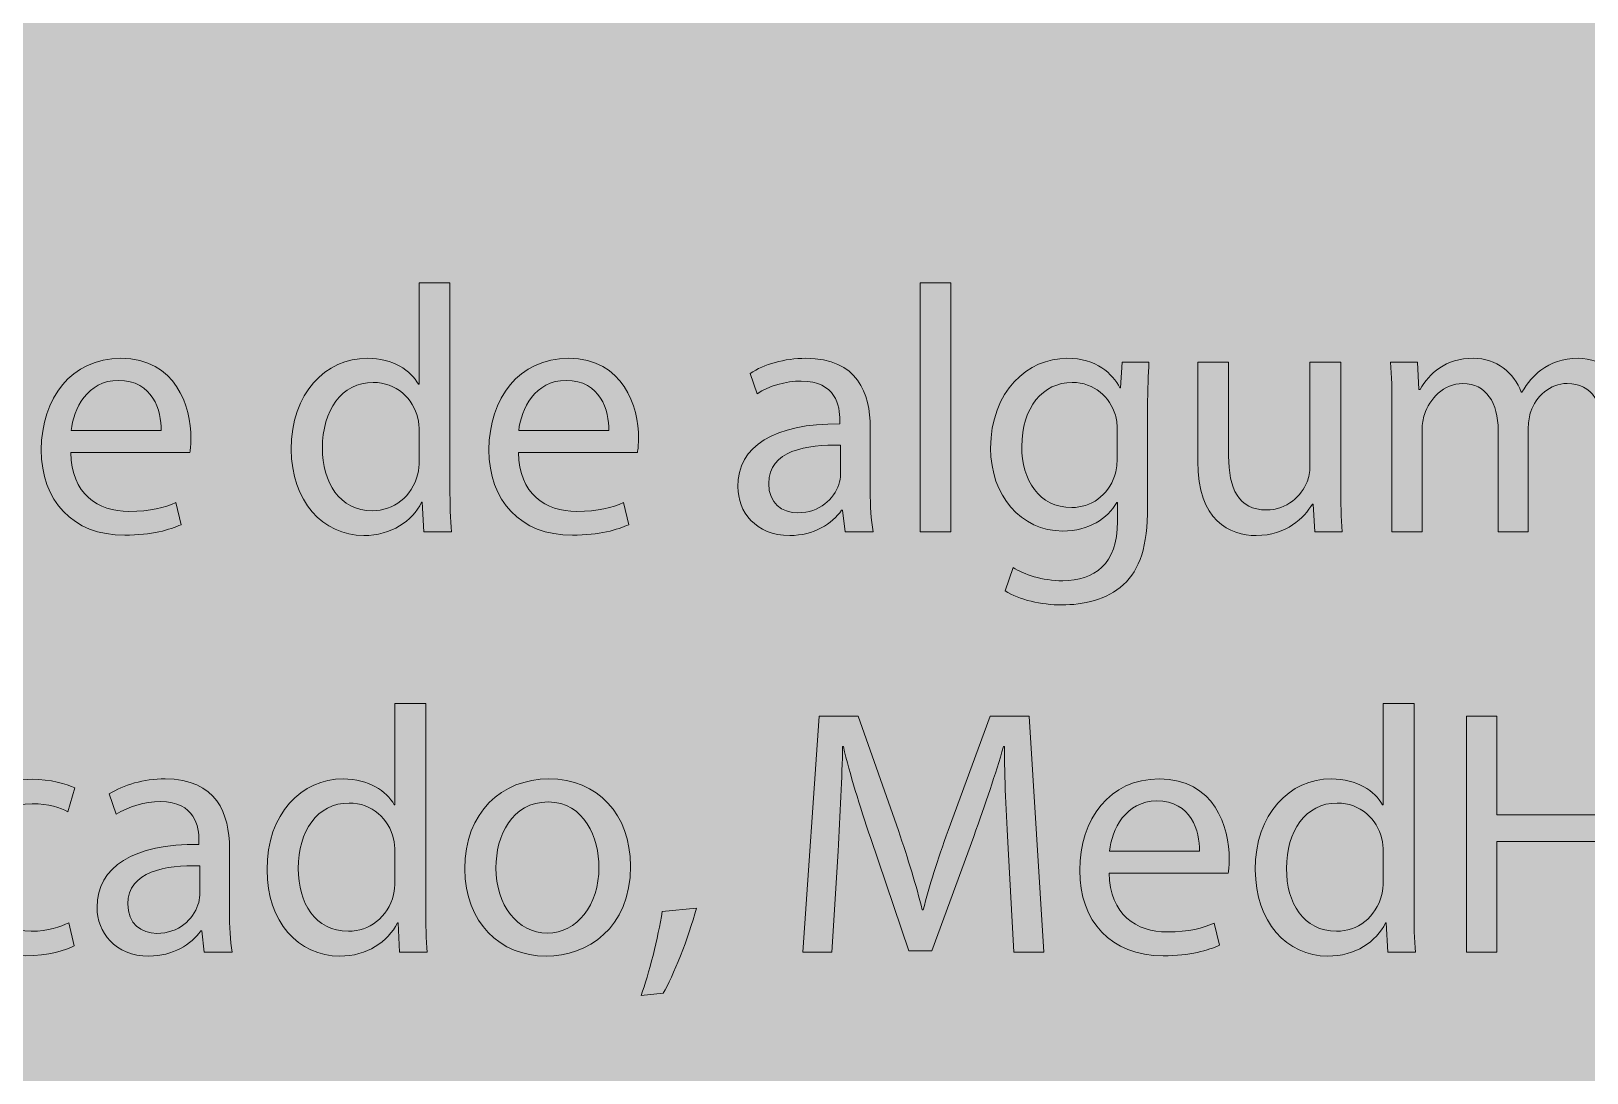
# Model space of a CAD drawing. Header units: inches. Extents: x -507 to 1392, y -754 to 68.
# Drawn here: x 445.2 to 498.4, y -201.2 to -165.5 of the extents above; entities that cross this region are included whole.
import ezdxf

# ---------------------------------------------------------------- set-up
doc = ezdxf.new("R2010")
doc.units = ezdxf.units.IN
doc.header["$MEASUREMENT"] = 0
doc.layers.add('Front', color=7, linetype='Continuous')
picture_1 = doc.add_image_def('image1.png', size_in_pixel=(3301, 2181))

# ---------------------------------------------------------------- blocks, each defined once
blk = doc.blocks.new('block 3')
at = {"layer": 'Front', "true_color": 0x326699}
h = blk.add_hatch(color=165, dxfattribs=at)
h.dxf.hatch_style = 2
h.paths.add_polyline_path([(-211, -462.1), (-211, 61.249), (581, 61.249), (581, -462.1)])
at = {"layer": 'Front'}
image = blk.add_image(picture_1, insert=(-211, -462.191), size_in_units=(792.24, 523.44), dxfattribs=at)
blk = doc.blocks.new('block 47')
at = {"layer": 'Front', "true_color": 0x231f20}
h = blk.add_hatch(color=250, dxfattribs=at)
h.dxf.hatch_style = 2
edge = h.paths.add_edge_path()
edge.add_spline(control_points=[(459.492, -174.13), (459.492, -174.13), (459.492, -181.146), (459.492, -181.146), (459.492, -181.662), (459.504, -182.25), (459.54, -182.646), (459.54, -182.646), (458.593, -182.646), (458.593, -182.646), (458.593, -182.646), (458.545, -181.638), (458.545, -181.638), (458.545, -181.638), (458.521, -181.638), (458.521, -181.638), (458.197, -182.286), (457.489, -182.777), (456.542, -182.777), (455.139, -182.777), (454.059, -181.59), (454.059, -179.827), (454.047, -177.896), (455.247, -176.709), (456.662, -176.709), (457.549, -176.709), (458.149, -177.128), (458.413, -177.596), (458.413, -177.596), (458.437, -177.596), (458.437, -177.596), (458.437, -177.596), (458.437, -174.13), (458.437, -174.13), (458.437, -174.13), (459.492, -174.13), (459.492, -174.13)], knot_values=[0, 0, 0, 0, 1, 1, 1, 2, 2, 2, 3, 3, 3, 4, 4, 4, 5, 5, 5, 6, 6, 6, 7, 7, 7, 8, 8, 8, 9, 9, 9, 10, 10, 10, 11, 11, 11, 12, 12, 12, 12], degree=3, periodic=1)
edge = h.paths.add_edge_path()
edge.add_spline(control_points=[(458.437, -179.204), (458.437, -179.071), (458.425, -178.892), (458.389, -178.76), (458.233, -178.088), (457.657, -177.536), (456.866, -177.536), (455.774, -177.536), (455.126, -178.496), (455.126, -179.779), (455.126, -180.955), (455.702, -181.926), (456.842, -181.926), (457.549, -181.926), (458.197, -181.458), (458.389, -180.667), (458.425, -180.522), (458.437, -180.379), (458.437, -180.211), (458.437, -180.211), (458.437, -179.204), (458.437, -179.204)], knot_values=[0, 0, 0, 0, 1, 1, 1, 2, 2, 2, 3, 3, 3, 4, 4, 4, 5, 5, 5, 6, 6, 6, 7, 7, 7, 7], degree=3, periodic=1)
h = blk.add_hatch(color=250, dxfattribs=at)
h.dxf.hatch_style = 2
h.paths.add_polyline_path([(475.586, -174.13), (476.642, -174.13), (476.642, -182.646), (475.586, -182.646)])
h = blk.add_hatch(color=250, dxfattribs=at)
h.dxf.hatch_style = 2
edge = h.paths.add_edge_path()
edge.add_spline(control_points=[(446.511, -179.935), (446.535, -181.362), (447.446, -181.95), (448.502, -181.95), (449.257, -181.95), (449.713, -181.818), (450.109, -181.65), (450.109, -181.65), (450.289, -182.406), (450.289, -182.406), (449.917, -182.574), (449.282, -182.766), (448.358, -182.766), (446.571, -182.766), (445.503, -181.59), (445.503, -179.839), (445.503, -178.088), (446.535, -176.709), (448.226, -176.709), (450.121, -176.709), (450.625, -178.376), (450.625, -179.443), (450.625, -179.659), (450.601, -179.827), (450.589, -179.935), (450.589, -179.935), (446.511, -179.935), (446.511, -179.935)], knot_values=[0, 0, 0, 0, 1, 1, 1, 2, 2, 2, 3, 3, 3, 4, 4, 4, 5, 5, 5, 6, 6, 6, 7, 7, 7, 8, 8, 8, 9, 9, 9, 9], degree=3, periodic=1)
edge = h.paths.add_edge_path()
edge.add_spline(control_points=[(449.605, -179.179), (449.617, -178.508), (449.33, -177.464), (448.142, -177.464), (447.075, -177.464), (446.607, -178.448), (446.523, -179.179), (446.523, -179.179), (449.605, -179.179), (449.605, -179.179)], knot_values=[0, 0, 0, 0, 1, 1, 1, 2, 2, 2, 3, 3, 3, 3], degree=3, periodic=1)
h = blk.add_hatch(color=250, dxfattribs=at)
h.dxf.hatch_style = 2
edge = h.paths.add_edge_path()
edge.add_spline(control_points=[(461.834, -179.935), (461.858, -181.362), (462.77, -181.95), (463.825, -181.95), (464.581, -181.95), (465.037, -181.818), (465.432, -181.65), (465.432, -181.65), (465.612, -182.406), (465.612, -182.406), (465.24, -182.574), (464.605, -182.766), (463.681, -182.766), (461.894, -182.766), (460.827, -181.59), (460.827, -179.839), (460.827, -178.088), (461.858, -176.709), (463.549, -176.709), (465.444, -176.709), (465.948, -178.376), (465.948, -179.443), (465.948, -179.659), (465.924, -179.827), (465.912, -179.935), (465.912, -179.935), (461.834, -179.935), (461.834, -179.935)], knot_values=[0, 0, 0, 0, 1, 1, 1, 2, 2, 2, 3, 3, 3, 4, 4, 4, 5, 5, 5, 6, 6, 6, 7, 7, 7, 8, 8, 8, 9, 9, 9, 9], degree=3, periodic=1)
edge = h.paths.add_edge_path()
edge.add_spline(control_points=[(464.929, -179.179), (464.94, -178.508), (464.653, -177.464), (463.465, -177.464), (462.398, -177.464), (461.93, -178.448), (461.846, -179.179), (461.846, -179.179), (464.929, -179.179), (464.929, -179.179)], knot_values=[0, 0, 0, 0, 1, 1, 1, 2, 2, 2, 3, 3, 3, 3], degree=3, periodic=1)
h = blk.add_hatch(color=250, dxfattribs=at)
h.dxf.hatch_style = 2
edge = h.paths.add_edge_path()
edge.add_spline(control_points=[(473.017, -182.646), (473.017, -182.646), (472.933, -181.914), (472.933, -181.914), (472.933, -181.914), (472.897, -181.914), (472.897, -181.914), (472.573, -182.37), (471.95, -182.777), (471.122, -182.777), (469.947, -182.777), (469.347, -181.95), (469.347, -181.11), (469.347, -179.707), (470.594, -178.939), (472.837, -178.952), (472.837, -178.952), (472.837, -178.832), (472.837, -178.832), (472.837, -178.352), (472.705, -177.488), (471.518, -177.488), (470.978, -177.488), (470.415, -177.656), (470.007, -177.92), (470.007, -177.92), (469.767, -177.225), (469.767, -177.225), (470.247, -176.913), (470.942, -176.709), (471.674, -176.709), (473.449, -176.709), (473.88, -177.92), (473.88, -179.083), (473.88, -179.083), (473.88, -181.254), (473.88, -181.254), (473.88, -181.758), (473.904, -182.25), (473.977, -182.646), (473.977, -182.646), (473.017, -182.646), (473.017, -182.646)], knot_values=[0, 0, 0, 0, 1, 1, 1, 2, 2, 2, 3, 3, 3, 4, 4, 4, 5, 5, 5, 6, 6, 6, 7, 7, 7, 8, 8, 8, 9, 9, 9, 10, 10, 10, 11, 11, 11, 12, 12, 12, 13, 13, 13, 14, 14, 14, 14], degree=3, periodic=1)
edge = h.paths.add_edge_path()
edge.add_spline(control_points=[(472.861, -179.683), (471.71, -179.659), (470.402, -179.863), (470.402, -180.99), (470.402, -181.674), (470.858, -181.998), (471.398, -181.998), (472.153, -181.998), (472.633, -181.518), (472.801, -181.026), (472.837, -180.918), (472.861, -180.798), (472.861, -180.69), (472.861, -180.69), (472.861, -179.683), (472.861, -179.683)], knot_values=[0, 0, 0, 0, 1, 1, 1, 2, 2, 2, 3, 3, 3, 4, 4, 4, 5, 5, 5, 5], degree=3, periodic=1)
h = blk.add_hatch(color=250, dxfattribs=at)
h.dxf.hatch_style = 2
edge = h.paths.add_edge_path()
edge.add_spline(control_points=[(483.42, -176.841), (483.396, -177.26), (483.372, -177.728), (483.372, -178.436), (483.372, -178.436), (483.372, -181.806), (483.372, -181.806), (483.372, -183.137), (483.108, -183.953), (482.544, -184.457), (481.98, -184.984), (481.165, -185.152), (480.434, -185.152), (479.738, -185.152), (478.97, -184.984), (478.502, -184.672), (478.502, -184.672), (478.766, -183.869), (478.766, -183.869), (479.15, -184.109), (479.75, -184.325), (480.469, -184.325), (481.549, -184.325), (482.34, -183.761), (482.34, -182.298), (482.34, -182.298), (482.34, -181.65), (482.34, -181.65), (482.34, -181.65), (482.316, -181.65), (482.316, -181.65), (481.993, -182.19), (481.369, -182.622), (480.469, -182.622), (479.03, -182.622), (477.999, -181.398), (477.999, -179.791), (477.999, -177.824), (479.282, -176.709), (480.613, -176.709), (481.621, -176.709), (482.172, -177.236), (482.424, -177.716), (482.424, -177.716), (482.448, -177.716), (482.448, -177.716), (482.448, -177.716), (482.496, -176.841), (482.496, -176.841), (482.496, -176.841), (483.42, -176.841), (483.42, -176.841)], knot_values=[0, 0, 0, 0, 1, 1, 1, 2, 2, 2, 3, 3, 3, 4, 4, 4, 5, 5, 5, 6, 6, 6, 7, 7, 7, 8, 8, 8, 9, 9, 9, 10, 10, 10, 11, 11, 11, 12, 12, 12, 13, 13, 13, 14, 14, 14, 15, 15, 15, 16, 16, 16, 17, 17, 17, 17], degree=3, periodic=1)
edge = h.paths.add_edge_path()
edge.add_spline(control_points=[(482.328, -179.131), (482.328, -178.952), (482.316, -178.795), (482.269, -178.652), (482.077, -178.04), (481.561, -177.536), (480.793, -177.536), (479.786, -177.536), (479.066, -178.388), (479.066, -179.731), (479.066, -180.871), (479.642, -181.818), (480.781, -181.818), (481.429, -181.818), (482.017, -181.41), (482.244, -180.739), (482.304, -180.559), (482.328, -180.355), (482.328, -180.175), (482.328, -180.175), (482.328, -179.131), (482.328, -179.131)], knot_values=[0, 0, 0, 0, 1, 1, 1, 2, 2, 2, 3, 3, 3, 4, 4, 4, 5, 5, 5, 6, 6, 6, 7, 7, 7, 7], degree=3, periodic=1)
h = blk.add_hatch(color=250, dxfattribs=at)
h.dxf.hatch_style = 2
edge = h.paths.add_edge_path()
edge.add_spline(control_points=[(491.738, -178.412), (491.738, -177.812), (491.727, -177.32), (491.69, -176.841), (491.69, -176.841), (492.614, -176.841), (492.614, -176.841), (492.614, -176.841), (492.662, -177.776), (492.662, -177.776), (492.662, -177.776), (492.698, -177.776), (492.698, -177.776), (493.021, -177.225), (493.562, -176.709), (494.521, -176.709), (495.312, -176.709), (495.912, -177.188), (496.164, -177.872), (496.164, -177.872), (496.188, -177.872), (496.188, -177.872), (496.368, -177.548), (496.596, -177.296), (496.835, -177.117), (497.183, -176.853), (497.567, -176.709), (498.119, -176.709), (498.886, -176.709), (500.026, -177.212), (500.026, -179.228), (500.026, -179.228), (500.026, -182.646), (500.026, -182.646), (500.026, -182.646), (498.994, -182.646), (498.994, -182.646), (498.994, -182.646), (498.994, -179.359), (498.994, -179.359), (498.994, -178.244), (498.586, -177.572), (497.735, -177.572), (497.135, -177.572), (496.667, -178.016), (496.488, -178.532), (496.44, -178.676), (496.404, -178.868), (496.404, -179.06), (496.404, -179.06), (496.404, -182.646), (496.404, -182.646), (496.404, -182.646), (495.372, -182.646), (495.372, -182.646), (495.372, -182.646), (495.372, -179.167), (495.372, -179.167), (495.372, -178.244), (494.964, -177.572), (494.161, -177.572), (493.501, -177.572), (493.021, -178.1), (492.854, -178.628), (492.794, -178.784), (492.77, -178.963), (492.77, -179.144), (492.77, -179.144), (492.77, -182.646), (492.77, -182.646), (492.77, -182.646), (491.738, -182.646), (491.738, -182.646), (491.738, -182.646), (491.738, -178.412), (491.738, -178.412)], knot_values=[0, 0, 0, 0, 1, 1, 1, 2, 2, 2, 3, 3, 3, 4, 4, 4, 5, 5, 5, 6, 6, 6, 7, 7, 7, 8, 8, 8, 9, 9, 9, 10, 10, 10, 11, 11, 11, 12, 12, 12, 13, 13, 13, 14, 14, 14, 15, 15, 15, 16, 16, 16, 17, 17, 17, 18, 18, 18, 19, 19, 19, 20, 20, 20, 21, 21, 21, 22, 22, 22, 23, 23, 23, 24, 24, 24, 25, 25, 25, 25], degree=3, periodic=1)
h = blk.add_hatch(color=250, dxfattribs=at)
h.dxf.hatch_style = 2
edge = h.paths.add_edge_path()
edge.add_spline(control_points=[(489.984, -181.062), (489.984, -181.662), (489.996, -182.19), (490.032, -182.646), (490.032, -182.646), (489.096, -182.646), (489.096, -182.646), (489.096, -182.646), (489.036, -181.698), (489.036, -181.698), (489.036, -181.698), (489.012, -181.698), (489.012, -181.698), (488.736, -182.166), (488.125, -182.777), (487.093, -182.777), (486.182, -182.777), (485.09, -182.274), (485.09, -180.235), (485.09, -180.235), (485.09, -176.841), (485.09, -176.841), (485.09, -176.841), (486.146, -176.841), (486.146, -176.841), (486.146, -176.841), (486.146, -180.055), (486.146, -180.055), (486.146, -181.158), (486.482, -181.902), (487.441, -181.902), (488.149, -181.902), (488.641, -181.41), (488.833, -180.942), (488.893, -180.787), (488.928, -180.595), (488.928, -180.403), (488.928, -180.403), (488.928, -176.841), (488.928, -176.841), (488.928, -176.841), (489.984, -176.841), (489.984, -176.841), (489.984, -176.841), (489.984, -181.062), (489.984, -181.062)], knot_values=[0, 0, 0, 0, 1, 1, 1, 2, 2, 2, 3, 3, 3, 4, 4, 4, 5, 5, 5, 6, 6, 6, 7, 7, 7, 8, 8, 8, 9, 9, 9, 10, 10, 10, 11, 11, 11, 12, 12, 12, 13, 13, 13, 14, 14, 14, 15, 15, 15, 15], degree=3, periodic=1)
h = blk.add_hatch(color=250, dxfattribs=at)
h.dxf.hatch_style = 2
edge = h.paths.add_edge_path()
edge.add_spline(control_points=[(458.664, -188.53), (458.664, -188.53), (458.664, -195.546), (458.664, -195.546), (458.664, -196.062), (458.676, -196.649), (458.712, -197.045), (458.712, -197.045), (457.765, -197.045), (457.765, -197.045), (457.765, -197.045), (457.717, -196.038), (457.717, -196.038), (457.717, -196.038), (457.693, -196.038), (457.693, -196.038), (457.369, -196.686), (456.661, -197.177), (455.714, -197.177), (454.311, -197.177), (453.231, -195.99), (453.231, -194.227), (453.219, -192.296), (454.418, -191.109), (455.833, -191.109), (456.721, -191.109), (457.321, -191.528), (457.585, -191.996), (457.585, -191.996), (457.609, -191.996), (457.609, -191.996), (457.609, -191.996), (457.609, -188.53), (457.609, -188.53), (457.609, -188.53), (458.664, -188.53), (458.664, -188.53)], knot_values=[0, 0, 0, 0, 1, 1, 1, 2, 2, 2, 3, 3, 3, 4, 4, 4, 5, 5, 5, 6, 6, 6, 7, 7, 7, 8, 8, 8, 9, 9, 9, 10, 10, 10, 11, 11, 11, 12, 12, 12, 12], degree=3, periodic=1)
edge = h.paths.add_edge_path()
edge.add_spline(control_points=[(457.609, -193.604), (457.609, -193.471), (457.597, -193.292), (457.561, -193.16), (457.405, -192.488), (456.829, -191.936), (456.038, -191.936), (454.946, -191.936), (454.298, -192.896), (454.298, -194.179), (454.298, -195.354), (454.874, -196.326), (456.014, -196.326), (456.721, -196.326), (457.369, -195.858), (457.561, -195.066), (457.597, -194.922), (457.609, -194.779), (457.609, -194.611), (457.609, -194.611), (457.609, -193.604), (457.609, -193.604)], knot_values=[0, 0, 0, 0, 1, 1, 1, 2, 2, 2, 3, 3, 3, 4, 4, 4, 5, 5, 5, 6, 6, 6, 7, 7, 7, 7], degree=3, periodic=1)
h = blk.add_hatch(color=250, dxfattribs=at)
h.dxf.hatch_style = 2
edge = h.paths.add_edge_path()
edge.add_spline(control_points=[(478.595, -193.495), (478.535, -192.368), (478.463, -191.013), (478.475, -190.005), (478.475, -190.005), (478.439, -190.005), (478.439, -190.005), (478.163, -190.953), (477.827, -191.96), (477.419, -193.076), (477.419, -193.076), (475.992, -196.998), (475.992, -196.998), (475.992, -196.998), (475.201, -196.998), (475.201, -196.998), (475.201, -196.998), (473.894, -193.147), (473.894, -193.147), (473.51, -192.008), (473.186, -190.965), (472.958, -190.005), (472.958, -190.005), (472.934, -190.005), (472.934, -190.005), (472.91, -191.013), (472.85, -192.368), (472.778, -193.579), (472.778, -193.579), (472.562, -197.045), (472.562, -197.045), (472.562, -197.045), (471.567, -197.045), (471.567, -197.045), (471.567, -197.045), (472.13, -188.962), (472.13, -188.962), (472.13, -188.962), (473.462, -188.962), (473.462, -188.962), (473.462, -188.962), (474.841, -192.872), (474.841, -192.872), (475.177, -193.867), (475.453, -194.755), (475.656, -195.594), (475.656, -195.594), (475.692, -195.594), (475.692, -195.594), (475.896, -194.779), (476.184, -193.891), (476.544, -192.872), (476.544, -192.872), (477.983, -188.962), (477.983, -188.962), (477.983, -188.962), (479.314, -188.962), (479.314, -188.962), (479.314, -188.962), (479.818, -197.045), (479.818, -197.045), (479.818, -197.045), (478.799, -197.045), (478.799, -197.045), (478.799, -197.045), (478.595, -193.495), (478.595, -193.495)], knot_values=[0, 0, 0, 0, 1, 1, 1, 2, 2, 2, 3, 3, 3, 4, 4, 4, 5, 5, 5, 6, 6, 6, 7, 7, 7, 8, 8, 8, 9, 9, 9, 10, 10, 10, 11, 11, 11, 12, 12, 12, 13, 13, 13, 14, 14, 14, 15, 15, 15, 16, 16, 16, 17, 17, 17, 18, 18, 18, 19, 19, 19, 20, 20, 20, 21, 21, 21, 22, 22, 22, 22], degree=3, periodic=1)
h = blk.add_hatch(color=250, dxfattribs=at)
h.dxf.hatch_style = 2
edge = h.paths.add_edge_path()
edge.add_spline(control_points=[(492.492, -188.53), (492.492, -188.53), (492.492, -195.546), (492.492, -195.546), (492.492, -196.062), (492.504, -196.649), (492.54, -197.045), (492.54, -197.045), (491.592, -197.045), (491.592, -197.045), (491.592, -197.045), (491.544, -196.038), (491.544, -196.038), (491.544, -196.038), (491.521, -196.038), (491.521, -196.038), (491.196, -196.686), (490.489, -197.177), (489.542, -197.177), (488.138, -197.177), (487.059, -195.99), (487.059, -194.227), (487.047, -192.296), (488.246, -191.109), (489.661, -191.109), (490.549, -191.109), (491.148, -191.528), (491.413, -191.996), (491.413, -191.996), (491.437, -191.996), (491.437, -191.996), (491.437, -191.996), (491.437, -188.53), (491.437, -188.53), (491.437, -188.53), (492.492, -188.53), (492.492, -188.53)], knot_values=[0, 0, 0, 0, 1, 1, 1, 2, 2, 2, 3, 3, 3, 4, 4, 4, 5, 5, 5, 6, 6, 6, 7, 7, 7, 8, 8, 8, 9, 9, 9, 10, 10, 10, 11, 11, 11, 12, 12, 12, 12], degree=3, periodic=1)
edge = h.paths.add_edge_path()
edge.add_spline(control_points=[(491.437, -193.604), (491.437, -193.471), (491.424, -193.292), (491.388, -193.16), (491.232, -192.488), (490.657, -191.936), (489.865, -191.936), (488.774, -191.936), (488.126, -192.896), (488.126, -194.179), (488.126, -195.354), (488.702, -196.326), (489.841, -196.326), (490.549, -196.326), (491.196, -195.858), (491.388, -195.066), (491.424, -194.922), (491.437, -194.779), (491.437, -194.611), (491.437, -194.611), (491.437, -193.604), (491.437, -193.604)], knot_values=[0, 0, 0, 0, 1, 1, 1, 2, 2, 2, 3, 3, 3, 4, 4, 4, 5, 5, 5, 6, 6, 6, 7, 7, 7, 7], degree=3, periodic=1)
h = blk.add_hatch(color=250, dxfattribs=at)
h.dxf.hatch_style = 2
h.paths.add_polyline_path([(495.326, -188.962), (495.326, -192.344), (499.236, -192.344), (499.236, -188.962), (500.292, -188.962), (500.292, -197.045), (499.236, -197.045), (499.236, -193.255), (495.326, -193.255), (495.326, -197.045), (494.283, -197.045), (494.283, -188.962)])
h = blk.add_hatch(color=250, dxfattribs=at)
h.dxf.hatch_style = 2
edge = h.paths.add_edge_path()
edge.add_spline(control_points=[(446.629, -196.83), (446.353, -196.974), (445.741, -197.166), (444.962, -197.166), (443.211, -197.166), (442.071, -195.978), (442.071, -194.203), (442.071, -192.416), (443.295, -191.121), (445.19, -191.121), (445.813, -191.121), (446.365, -191.276), (446.653, -191.42), (446.653, -191.42), (446.413, -192.236), (446.413, -192.236), (446.161, -192.092), (445.766, -191.96), (445.19, -191.96), (443.858, -191.96), (443.139, -192.944), (443.139, -194.155), (443.139, -195.498), (444.002, -196.326), (445.154, -196.326), (445.753, -196.326), (446.149, -196.17), (446.449, -196.038), (446.449, -196.038), (446.629, -196.83), (446.629, -196.83)], knot_values=[0, 0, 0, 0, 1, 1, 1, 2, 2, 2, 3, 3, 3, 4, 4, 4, 5, 5, 5, 6, 6, 6, 7, 7, 7, 8, 8, 8, 9, 9, 9, 10, 10, 10, 10], degree=3, periodic=1)
h = blk.add_hatch(color=250, dxfattribs=at)
h.dxf.hatch_style = 2
edge = h.paths.add_edge_path()
edge.add_spline(control_points=[(451.082, -197.045), (451.082, -197.045), (450.998, -196.314), (450.998, -196.314), (450.998, -196.314), (450.961, -196.314), (450.961, -196.314), (450.638, -196.77), (450.014, -197.177), (449.187, -197.177), (448.011, -197.177), (447.412, -196.35), (447.412, -195.51), (447.412, -194.107), (448.659, -193.339), (450.901, -193.352), (450.901, -193.352), (450.901, -193.231), (450.901, -193.231), (450.901, -192.752), (450.77, -191.888), (449.582, -191.888), (449.042, -191.888), (448.479, -192.056), (448.071, -192.32), (448.071, -192.32), (447.831, -191.625), (447.831, -191.625), (448.311, -191.312), (449.007, -191.109), (449.738, -191.109), (451.513, -191.109), (451.945, -192.32), (451.945, -193.483), (451.945, -193.483), (451.945, -195.654), (451.945, -195.654), (451.945, -196.158), (451.969, -196.649), (452.041, -197.045), (452.041, -197.045), (451.082, -197.045), (451.082, -197.045)], knot_values=[0, 0, 0, 0, 1, 1, 1, 2, 2, 2, 3, 3, 3, 4, 4, 4, 5, 5, 5, 6, 6, 6, 7, 7, 7, 8, 8, 8, 9, 9, 9, 10, 10, 10, 11, 11, 11, 12, 12, 12, 13, 13, 13, 14, 14, 14, 14], degree=3, periodic=1)
edge = h.paths.add_edge_path()
edge.add_spline(control_points=[(450.926, -194.083), (449.774, -194.059), (448.467, -194.263), (448.467, -195.39), (448.467, -196.074), (448.923, -196.398), (449.462, -196.398), (450.218, -196.398), (450.698, -195.918), (450.866, -195.426), (450.901, -195.318), (450.926, -195.198), (450.926, -195.09), (450.926, -195.09), (450.926, -194.083), (450.926, -194.083)], knot_values=[0, 0, 0, 0, 1, 1, 1, 2, 2, 2, 3, 3, 3, 4, 4, 4, 5, 5, 5, 5], degree=3, periodic=1)
h = blk.add_hatch(color=250, dxfattribs=at)
h.dxf.hatch_style = 2
edge = h.paths.add_edge_path()
edge.add_spline(control_points=[(465.672, -194.095), (465.672, -196.242), (464.185, -197.177), (462.782, -197.177), (461.21, -197.177), (459.999, -196.026), (459.999, -194.191), (459.999, -192.248), (461.271, -191.109), (462.877, -191.109), (464.545, -191.109), (465.672, -192.32), (465.672, -194.095)], knot_values=[0, 0, 0, 0, 1, 1, 1, 2, 2, 2, 3, 3, 3, 4, 4, 4, 4], degree=3, periodic=1)
edge = h.paths.add_edge_path()
edge.add_spline(control_points=[(461.066, -194.155), (461.066, -195.426), (461.798, -196.386), (462.83, -196.386), (463.837, -196.386), (464.593, -195.438), (464.593, -194.131), (464.593, -193.147), (464.101, -191.9), (462.854, -191.9), (461.606, -191.9), (461.066, -193.052), (461.066, -194.155)], knot_values=[0, 0, 0, 0, 1, 1, 1, 2, 2, 2, 3, 3, 3, 4, 4, 4, 4], degree=3, periodic=1)
h = blk.add_hatch(color=250, dxfattribs=at)
h.dxf.hatch_style = 2
edge = h.paths.add_edge_path()
edge.add_spline(control_points=[(482.055, -194.335), (482.079, -195.762), (482.99, -196.35), (484.045, -196.35), (484.801, -196.35), (485.257, -196.218), (485.652, -196.05), (485.652, -196.05), (485.833, -196.806), (485.833, -196.806), (485.46, -196.974), (484.825, -197.166), (483.901, -197.166), (482.114, -197.166), (481.047, -195.99), (481.047, -194.239), (481.047, -192.488), (482.079, -191.109), (483.77, -191.109), (485.665, -191.109), (486.168, -192.776), (486.168, -193.843), (486.168, -194.059), (486.144, -194.227), (486.132, -194.335), (486.132, -194.335), (482.055, -194.335), (482.055, -194.335)], knot_values=[0, 0, 0, 0, 1, 1, 1, 2, 2, 2, 3, 3, 3, 4, 4, 4, 5, 5, 5, 6, 6, 6, 7, 7, 7, 8, 8, 8, 9, 9, 9, 9], degree=3, periodic=1)
edge = h.paths.add_edge_path()
edge.add_spline(control_points=[(485.149, -193.579), (485.161, -192.908), (484.873, -191.864), (483.686, -191.864), (482.618, -191.864), (482.15, -192.848), (482.066, -193.579), (482.066, -193.579), (485.149, -193.579), (485.149, -193.579)], knot_values=[0, 0, 0, 0, 1, 1, 1, 2, 2, 2, 3, 3, 3, 3], degree=3, periodic=1)
h = blk.add_hatch(color=250, dxfattribs=at)
h.dxf.hatch_style = 2
edge = h.paths.add_edge_path()
edge.add_spline(control_points=[(466.036, -198.521), (466.299, -197.813), (466.624, -196.53), (466.755, -195.654), (466.755, -195.654), (467.931, -195.534), (467.931, -195.534), (467.655, -196.554), (467.127, -197.885), (466.791, -198.449), (466.791, -198.449), (466.036, -198.521), (466.036, -198.521)], knot_values=[0, 0, 0, 0, 1, 1, 1, 2, 2, 2, 3, 3, 3, 4, 4, 4, 4], degree=3, periodic=1)
at = {"layer": 'Front', "lineweight": 0}
for points in [[(475.586, -174.13), (476.642, -174.13), (476.642, -182.646), (475.586, -182.646), (475.586, -174.13)], [(495.326, -188.962), (495.326, -192.344), (499.236, -192.344), (499.236, -188.962), (500.292, -188.962), (500.292, -197.045), (499.236, -197.045), (499.236, -193.255), (495.326, -193.255), (495.326, -197.045), (494.283, -197.045), (494.283, -188.962), (495.326, -188.962)]]:
    blk.add_lwpolyline(points, dxfattribs=at)
for points, knots in [([(459.492, -174.13), (459.492, -174.13), (459.492, -181.146), (459.492, -181.146), (459.492, -181.662), (459.504, -182.25), (459.54, -182.646), (459.54, -182.646), (458.593, -182.646), (458.593, -182.646), (458.593, -182.646), (458.545, -181.638), (458.545, -181.638), (458.545, -181.638), (458.521, -181.638), (458.521, -181.638), (458.197, -182.286), (457.489, -182.777), (456.542, -182.777), (455.139, -182.777), (454.059, -181.59), (454.059, -179.827), (454.047, -177.896), (455.247, -176.709), (456.662, -176.709), (457.549, -176.709), (458.149, -177.128), (458.413, -177.596), (458.413, -177.596), (458.437, -177.596), (458.437, -177.596), (458.437, -177.596), (458.437, -174.13), (458.437, -174.13), (458.437, -174.13), (459.492, -174.13), (459.492, -174.13)], [0, 0, 0, 0, 1, 1, 1, 2, 2, 2, 3, 3, 3, 4, 4, 4, 5, 5, 5, 6, 6, 6, 7, 7, 7, 8, 8, 8, 9, 9, 9, 10, 10, 10, 11, 11, 11, 12, 12, 12, 12]), ([(446.511, -179.935), (446.535, -181.362), (447.446, -181.95), (448.502, -181.95), (449.257, -181.95), (449.713, -181.818), (450.109, -181.65), (450.109, -181.65), (450.289, -182.406), (450.289, -182.406), (449.917, -182.574), (449.282, -182.766), (448.358, -182.766), (446.571, -182.766), (445.503, -181.59), (445.503, -179.839), (445.503, -178.088), (446.535, -176.709), (448.226, -176.709), (450.121, -176.709), (450.625, -178.376), (450.625, -179.443), (450.625, -179.659), (450.601, -179.827), (450.589, -179.935), (450.589, -179.935), (446.511, -179.935), (446.511, -179.935)], [0, 0, 0, 0, 1, 1, 1, 2, 2, 2, 3, 3, 3, 4, 4, 4, 5, 5, 5, 6, 6, 6, 7, 7, 7, 8, 8, 8, 9, 9, 9, 9]), ([(461.834, -179.935), (461.858, -181.362), (462.77, -181.95), (463.825, -181.95), (464.581, -181.95), (465.037, -181.818), (465.432, -181.65), (465.432, -181.65), (465.612, -182.406), (465.612, -182.406), (465.24, -182.574), (464.605, -182.766), (463.681, -182.766), (461.894, -182.766), (460.827, -181.59), (460.827, -179.839), (460.827, -178.088), (461.858, -176.709), (463.549, -176.709), (465.444, -176.709), (465.948, -178.376), (465.948, -179.443), (465.948, -179.659), (465.924, -179.827), (465.912, -179.935), (465.912, -179.935), (461.834, -179.935), (461.834, -179.935)], [0, 0, 0, 0, 1, 1, 1, 2, 2, 2, 3, 3, 3, 4, 4, 4, 5, 5, 5, 6, 6, 6, 7, 7, 7, 8, 8, 8, 9, 9, 9, 9]), ([(473.017, -182.646), (473.017, -182.646), (472.933, -181.914), (472.933, -181.914), (472.933, -181.914), (472.897, -181.914), (472.897, -181.914), (472.573, -182.37), (471.95, -182.777), (471.122, -182.777), (469.947, -182.777), (469.347, -181.95), (469.347, -181.11), (469.347, -179.707), (470.594, -178.939), (472.837, -178.952), (472.837, -178.952), (472.837, -178.832), (472.837, -178.832), (472.837, -178.352), (472.705, -177.488), (471.518, -177.488), (470.978, -177.488), (470.415, -177.656), (470.007, -177.92), (470.007, -177.92), (469.767, -177.225), (469.767, -177.225), (470.247, -176.913), (470.942, -176.709), (471.674, -176.709), (473.449, -176.709), (473.88, -177.92), (473.88, -179.083), (473.88, -179.083), (473.88, -181.254), (473.88, -181.254), (473.88, -181.758), (473.904, -182.25), (473.977, -182.646), (473.977, -182.646), (473.017, -182.646), (473.017, -182.646)], [0, 0, 0, 0, 1, 1, 1, 2, 2, 2, 3, 3, 3, 4, 4, 4, 5, 5, 5, 6, 6, 6, 7, 7, 7, 8, 8, 8, 9, 9, 9, 10, 10, 10, 11, 11, 11, 12, 12, 12, 13, 13, 13, 14, 14, 14, 14]), ([(483.42, -176.841), (483.396, -177.26), (483.372, -177.728), (483.372, -178.436), (483.372, -178.436), (483.372, -181.806), (483.372, -181.806), (483.372, -183.137), (483.108, -183.953), (482.544, -184.457), (481.98, -184.984), (481.165, -185.152), (480.434, -185.152), (479.738, -185.152), (478.97, -184.984), (478.502, -184.672), (478.502, -184.672), (478.766, -183.869), (478.766, -183.869), (479.15, -184.109), (479.75, -184.325), (480.469, -184.325), (481.549, -184.325), (482.34, -183.761), (482.34, -182.298), (482.34, -182.298), (482.34, -181.65), (482.34, -181.65), (482.34, -181.65), (482.316, -181.65), (482.316, -181.65), (481.993, -182.19), (481.369, -182.622), (480.469, -182.622), (479.03, -182.622), (477.999, -181.398), (477.999, -179.791), (477.999, -177.824), (479.282, -176.709), (480.613, -176.709), (481.621, -176.709), (482.172, -177.236), (482.424, -177.716), (482.424, -177.716), (482.448, -177.716), (482.448, -177.716), (482.448, -177.716), (482.496, -176.841), (482.496, -176.841), (482.496, -176.841), (483.42, -176.841), (483.42, -176.841)], [0, 0, 0, 0, 1, 1, 1, 2, 2, 2, 3, 3, 3, 4, 4, 4, 5, 5, 5, 6, 6, 6, 7, 7, 7, 8, 8, 8, 9, 9, 9, 10, 10, 10, 11, 11, 11, 12, 12, 12, 13, 13, 13, 14, 14, 14, 15, 15, 15, 16, 16, 16, 17, 17, 17, 17]), ([(491.738, -178.412), (491.738, -177.812), (491.727, -177.32), (491.69, -176.841), (491.69, -176.841), (492.614, -176.841), (492.614, -176.841), (492.614, -176.841), (492.662, -177.776), (492.662, -177.776), (492.662, -177.776), (492.698, -177.776), (492.698, -177.776), (493.021, -177.225), (493.562, -176.709), (494.521, -176.709), (495.312, -176.709), (495.912, -177.188), (496.164, -177.872), (496.164, -177.872), (496.188, -177.872), (496.188, -177.872), (496.368, -177.548), (496.596, -177.296), (496.835, -177.117), (497.183, -176.853), (497.567, -176.709), (498.119, -176.709), (498.886, -176.709), (500.026, -177.212), (500.026, -179.228), (500.026, -179.228), (500.026, -182.646), (500.026, -182.646), (500.026, -182.646), (498.994, -182.646), (498.994, -182.646), (498.994, -182.646), (498.994, -179.359), (498.994, -179.359), (498.994, -178.244), (498.586, -177.572), (497.735, -177.572), (497.135, -177.572), (496.667, -178.016), (496.488, -178.532), (496.44, -178.676), (496.404, -178.868), (496.404, -179.06), (496.404, -179.06), (496.404, -182.646), (496.404, -182.646), (496.404, -182.646), (495.372, -182.646), (495.372, -182.646), (495.372, -182.646), (495.372, -179.167), (495.372, -179.167), (495.372, -178.244), (494.964, -177.572), (494.161, -177.572), (493.501, -177.572), (493.021, -178.1), (492.854, -178.628), (492.794, -178.784), (492.77, -178.963), (492.77, -179.144), (492.77, -179.144), (492.77, -182.646), (492.77, -182.646), (492.77, -182.646), (491.738, -182.646), (491.738, -182.646), (491.738, -182.646), (491.738, -178.412), (491.738, -178.412)], [0, 0, 0, 0, 1, 1, 1, 2, 2, 2, 3, 3, 3, 4, 4, 4, 5, 5, 5, 6, 6, 6, 7, 7, 7, 8, 8, 8, 9, 9, 9, 10, 10, 10, 11, 11, 11, 12, 12, 12, 13, 13, 13, 14, 14, 14, 15, 15, 15, 16, 16, 16, 17, 17, 17, 18, 18, 18, 19, 19, 19, 20, 20, 20, 21, 21, 21, 22, 22, 22, 23, 23, 23, 24, 24, 24, 25, 25, 25, 25]), ([(489.984, -181.062), (489.984, -181.662), (489.996, -182.19), (490.032, -182.646), (490.032, -182.646), (489.096, -182.646), (489.096, -182.646), (489.096, -182.646), (489.036, -181.698), (489.036, -181.698), (489.036, -181.698), (489.012, -181.698), (489.012, -181.698), (488.736, -182.166), (488.125, -182.777), (487.093, -182.777), (486.182, -182.777), (485.09, -182.274), (485.09, -180.235), (485.09, -180.235), (485.09, -176.841), (485.09, -176.841), (485.09, -176.841), (486.146, -176.841), (486.146, -176.841), (486.146, -176.841), (486.146, -180.055), (486.146, -180.055), (486.146, -181.158), (486.482, -181.902), (487.441, -181.902), (488.149, -181.902), (488.641, -181.41), (488.833, -180.942), (488.893, -180.787), (488.928, -180.595), (488.928, -180.403), (488.928, -180.403), (488.928, -176.841), (488.928, -176.841), (488.928, -176.841), (489.984, -176.841), (489.984, -176.841), (489.984, -176.841), (489.984, -181.062), (489.984, -181.062)], [0, 0, 0, 0, 1, 1, 1, 2, 2, 2, 3, 3, 3, 4, 4, 4, 5, 5, 5, 6, 6, 6, 7, 7, 7, 8, 8, 8, 9, 9, 9, 10, 10, 10, 11, 11, 11, 12, 12, 12, 13, 13, 13, 14, 14, 14, 15, 15, 15, 15]), ([(449.605, -179.179), (449.617, -178.508), (449.33, -177.464), (448.142, -177.464), (447.075, -177.464), (446.607, -178.448), (446.523, -179.179), (446.523, -179.179), (449.605, -179.179), (449.605, -179.179)], [0, 0, 0, 0, 1, 1, 1, 2, 2, 2, 3, 3, 3, 3]), ([(458.437, -179.204), (458.437, -179.071), (458.425, -178.892), (458.389, -178.76), (458.233, -178.088), (457.657, -177.536), (456.866, -177.536), (455.774, -177.536), (455.126, -178.496), (455.126, -179.779), (455.126, -180.955), (455.702, -181.926), (456.842, -181.926), (457.549, -181.926), (458.197, -181.458), (458.389, -180.667), (458.425, -180.522), (458.437, -180.379), (458.437, -180.211), (458.437, -180.211), (458.437, -179.204), (458.437, -179.204)], [0, 0, 0, 0, 1, 1, 1, 2, 2, 2, 3, 3, 3, 4, 4, 4, 5, 5, 5, 6, 6, 6, 7, 7, 7, 7]), ([(464.929, -179.179), (464.94, -178.508), (464.653, -177.464), (463.465, -177.464), (462.398, -177.464), (461.93, -178.448), (461.846, -179.179), (461.846, -179.179), (464.929, -179.179), (464.929, -179.179)], [0, 0, 0, 0, 1, 1, 1, 2, 2, 2, 3, 3, 3, 3]), ([(482.328, -179.131), (482.328, -178.952), (482.316, -178.795), (482.269, -178.652), (482.077, -178.04), (481.561, -177.536), (480.793, -177.536), (479.786, -177.536), (479.066, -178.388), (479.066, -179.731), (479.066, -180.871), (479.642, -181.818), (480.781, -181.818), (481.429, -181.818), (482.017, -181.41), (482.244, -180.739), (482.304, -180.559), (482.328, -180.355), (482.328, -180.175), (482.328, -180.175), (482.328, -179.131), (482.328, -179.131)], [0, 0, 0, 0, 1, 1, 1, 2, 2, 2, 3, 3, 3, 4, 4, 4, 5, 5, 5, 6, 6, 6, 7, 7, 7, 7]), ([(472.861, -179.683), (471.71, -179.659), (470.402, -179.863), (470.402, -180.99), (470.402, -181.674), (470.858, -181.998), (471.398, -181.998), (472.153, -181.998), (472.633, -181.518), (472.801, -181.026), (472.837, -180.918), (472.861, -180.798), (472.861, -180.69), (472.861, -180.69), (472.861, -179.683), (472.861, -179.683)], [0, 0, 0, 0, 1, 1, 1, 2, 2, 2, 3, 3, 3, 4, 4, 4, 5, 5, 5, 5]), ([(458.664, -188.53), (458.664, -188.53), (458.664, -195.546), (458.664, -195.546), (458.664, -196.062), (458.676, -196.649), (458.712, -197.045), (458.712, -197.045), (457.765, -197.045), (457.765, -197.045), (457.765, -197.045), (457.717, -196.038), (457.717, -196.038), (457.717, -196.038), (457.693, -196.038), (457.693, -196.038), (457.369, -196.686), (456.661, -197.177), (455.714, -197.177), (454.311, -197.177), (453.231, -195.99), (453.231, -194.227), (453.219, -192.296), (454.418, -191.109), (455.833, -191.109), (456.721, -191.109), (457.321, -191.528), (457.585, -191.996), (457.585, -191.996), (457.609, -191.996), (457.609, -191.996), (457.609, -191.996), (457.609, -188.53), (457.609, -188.53), (457.609, -188.53), (458.664, -188.53), (458.664, -188.53)], [0, 0, 0, 0, 1, 1, 1, 2, 2, 2, 3, 3, 3, 4, 4, 4, 5, 5, 5, 6, 6, 6, 7, 7, 7, 8, 8, 8, 9, 9, 9, 10, 10, 10, 11, 11, 11, 12, 12, 12, 12]), ([(478.595, -193.495), (478.535, -192.368), (478.463, -191.013), (478.475, -190.005), (478.475, -190.005), (478.439, -190.005), (478.439, -190.005), (478.163, -190.953), (477.827, -191.96), (477.419, -193.076), (477.419, -193.076), (475.992, -196.998), (475.992, -196.998), (475.992, -196.998), (475.201, -196.998), (475.201, -196.998), (475.201, -196.998), (473.894, -193.147), (473.894, -193.147), (473.51, -192.008), (473.186, -190.965), (472.958, -190.005), (472.958, -190.005), (472.934, -190.005), (472.934, -190.005), (472.91, -191.013), (472.85, -192.368), (472.778, -193.579), (472.778, -193.579), (472.562, -197.045), (472.562, -197.045), (472.562, -197.045), (471.567, -197.045), (471.567, -197.045), (471.567, -197.045), (472.13, -188.962), (472.13, -188.962), (472.13, -188.962), (473.462, -188.962), (473.462, -188.962), (473.462, -188.962), (474.841, -192.872), (474.841, -192.872), (475.177, -193.867), (475.453, -194.755), (475.656, -195.594), (475.656, -195.594), (475.692, -195.594), (475.692, -195.594), (475.896, -194.779), (476.184, -193.891), (476.544, -192.872), (476.544, -192.872), (477.983, -188.962), (477.983, -188.962), (477.983, -188.962), (479.314, -188.962), (479.314, -188.962), (479.314, -188.962), (479.818, -197.045), (479.818, -197.045), (479.818, -197.045), (478.799, -197.045), (478.799, -197.045), (478.799, -197.045), (478.595, -193.495), (478.595, -193.495)], [0, 0, 0, 0, 1, 1, 1, 2, 2, 2, 3, 3, 3, 4, 4, 4, 5, 5, 5, 6, 6, 6, 7, 7, 7, 8, 8, 8, 9, 9, 9, 10, 10, 10, 11, 11, 11, 12, 12, 12, 13, 13, 13, 14, 14, 14, 15, 15, 15, 16, 16, 16, 17, 17, 17, 18, 18, 18, 19, 19, 19, 20, 20, 20, 21, 21, 21, 22, 22, 22, 22]), ([(492.492, -188.53), (492.492, -188.53), (492.492, -195.546), (492.492, -195.546), (492.492, -196.062), (492.504, -196.649), (492.54, -197.045), (492.54, -197.045), (491.592, -197.045), (491.592, -197.045), (491.592, -197.045), (491.544, -196.038), (491.544, -196.038), (491.544, -196.038), (491.521, -196.038), (491.521, -196.038), (491.196, -196.686), (490.489, -197.177), (489.542, -197.177), (488.138, -197.177), (487.059, -195.99), (487.059, -194.227), (487.047, -192.296), (488.246, -191.109), (489.661, -191.109), (490.549, -191.109), (491.148, -191.528), (491.413, -191.996), (491.413, -191.996), (491.437, -191.996), (491.437, -191.996), (491.437, -191.996), (491.437, -188.53), (491.437, -188.53), (491.437, -188.53), (492.492, -188.53), (492.492, -188.53)], [0, 0, 0, 0, 1, 1, 1, 2, 2, 2, 3, 3, 3, 4, 4, 4, 5, 5, 5, 6, 6, 6, 7, 7, 7, 8, 8, 8, 9, 9, 9, 10, 10, 10, 11, 11, 11, 12, 12, 12, 12]), ([(446.629, -196.83), (446.353, -196.974), (445.741, -197.166), (444.962, -197.166), (443.211, -197.166), (442.071, -195.978), (442.071, -194.203), (442.071, -192.416), (443.295, -191.121), (445.19, -191.121), (445.813, -191.121), (446.365, -191.276), (446.653, -191.42), (446.653, -191.42), (446.413, -192.236), (446.413, -192.236), (446.161, -192.092), (445.766, -191.96), (445.19, -191.96), (443.858, -191.96), (443.139, -192.944), (443.139, -194.155), (443.139, -195.498), (444.002, -196.326), (445.154, -196.326), (445.753, -196.326), (446.149, -196.17), (446.449, -196.038), (446.449, -196.038), (446.629, -196.83), (446.629, -196.83)], [0, 0, 0, 0, 1, 1, 1, 2, 2, 2, 3, 3, 3, 4, 4, 4, 5, 5, 5, 6, 6, 6, 7, 7, 7, 8, 8, 8, 9, 9, 9, 10, 10, 10, 10]), ([(451.082, -197.045), (451.082, -197.045), (450.998, -196.314), (450.998, -196.314), (450.998, -196.314), (450.961, -196.314), (450.961, -196.314), (450.638, -196.77), (450.014, -197.177), (449.187, -197.177), (448.011, -197.177), (447.412, -196.35), (447.412, -195.51), (447.412, -194.107), (448.659, -193.339), (450.901, -193.352), (450.901, -193.352), (450.901, -193.231), (450.901, -193.231), (450.901, -192.752), (450.77, -191.888), (449.582, -191.888), (449.042, -191.888), (448.479, -192.056), (448.071, -192.32), (448.071, -192.32), (447.831, -191.625), (447.831, -191.625), (448.311, -191.312), (449.007, -191.109), (449.738, -191.109), (451.513, -191.109), (451.945, -192.32), (451.945, -193.483), (451.945, -193.483), (451.945, -195.654), (451.945, -195.654), (451.945, -196.158), (451.969, -196.649), (452.041, -197.045), (452.041, -197.045), (451.082, -197.045), (451.082, -197.045)], [0, 0, 0, 0, 1, 1, 1, 2, 2, 2, 3, 3, 3, 4, 4, 4, 5, 5, 5, 6, 6, 6, 7, 7, 7, 8, 8, 8, 9, 9, 9, 10, 10, 10, 11, 11, 11, 12, 12, 12, 13, 13, 13, 14, 14, 14, 14]), ([(465.672, -194.095), (465.672, -196.242), (464.185, -197.177), (462.782, -197.177), (461.21, -197.177), (459.999, -196.026), (459.999, -194.191), (459.999, -192.248), (461.271, -191.109), (462.877, -191.109), (464.545, -191.109), (465.672, -192.32), (465.672, -194.095)], [0, 0, 0, 0, 1, 1, 1, 2, 2, 2, 3, 3, 3, 4, 4, 4, 4]), ([(482.055, -194.335), (482.079, -195.762), (482.99, -196.35), (484.045, -196.35), (484.801, -196.35), (485.257, -196.218), (485.652, -196.05), (485.652, -196.05), (485.833, -196.806), (485.833, -196.806), (485.46, -196.974), (484.825, -197.166), (483.901, -197.166), (482.114, -197.166), (481.047, -195.99), (481.047, -194.239), (481.047, -192.488), (482.079, -191.109), (483.77, -191.109), (485.665, -191.109), (486.168, -192.776), (486.168, -193.843), (486.168, -194.059), (486.144, -194.227), (486.132, -194.335), (486.132, -194.335), (482.055, -194.335), (482.055, -194.335)], [0, 0, 0, 0, 1, 1, 1, 2, 2, 2, 3, 3, 3, 4, 4, 4, 5, 5, 5, 6, 6, 6, 7, 7, 7, 8, 8, 8, 9, 9, 9, 9]), ([(457.609, -193.604), (457.609, -193.471), (457.597, -193.292), (457.561, -193.16), (457.405, -192.488), (456.829, -191.936), (456.038, -191.936), (454.946, -191.936), (454.298, -192.896), (454.298, -194.179), (454.298, -195.354), (454.874, -196.326), (456.014, -196.326), (456.721, -196.326), (457.369, -195.858), (457.561, -195.066), (457.597, -194.922), (457.609, -194.779), (457.609, -194.611), (457.609, -194.611), (457.609, -193.604), (457.609, -193.604)], [0, 0, 0, 0, 1, 1, 1, 2, 2, 2, 3, 3, 3, 4, 4, 4, 5, 5, 5, 6, 6, 6, 7, 7, 7, 7]), ([(461.066, -194.155), (461.066, -195.426), (461.798, -196.386), (462.83, -196.386), (463.837, -196.386), (464.593, -195.438), (464.593, -194.131), (464.593, -193.147), (464.101, -191.9), (462.854, -191.9), (461.606, -191.9), (461.066, -193.052), (461.066, -194.155)], [0, 0, 0, 0, 1, 1, 1, 2, 2, 2, 3, 3, 3, 4, 4, 4, 4]), ([(485.149, -193.579), (485.161, -192.908), (484.873, -191.864), (483.686, -191.864), (482.618, -191.864), (482.15, -192.848), (482.066, -193.579), (482.066, -193.579), (485.149, -193.579), (485.149, -193.579)], [0, 0, 0, 0, 1, 1, 1, 2, 2, 2, 3, 3, 3, 3]), ([(491.437, -193.604), (491.437, -193.471), (491.424, -193.292), (491.388, -193.16), (491.232, -192.488), (490.657, -191.936), (489.865, -191.936), (488.774, -191.936), (488.126, -192.896), (488.126, -194.179), (488.126, -195.354), (488.702, -196.326), (489.841, -196.326), (490.549, -196.326), (491.196, -195.858), (491.388, -195.066), (491.424, -194.922), (491.437, -194.779), (491.437, -194.611), (491.437, -194.611), (491.437, -193.604), (491.437, -193.604)], [0, 0, 0, 0, 1, 1, 1, 2, 2, 2, 3, 3, 3, 4, 4, 4, 5, 5, 5, 6, 6, 6, 7, 7, 7, 7]), ([(450.926, -194.083), (449.774, -194.059), (448.467, -194.263), (448.467, -195.39), (448.467, -196.074), (448.923, -196.398), (449.462, -196.398), (450.218, -196.398), (450.698, -195.918), (450.866, -195.426), (450.901, -195.318), (450.926, -195.198), (450.926, -195.09), (450.926, -195.09), (450.926, -194.083), (450.926, -194.083)], [0, 0, 0, 0, 1, 1, 1, 2, 2, 2, 3, 3, 3, 4, 4, 4, 5, 5, 5, 5]), ([(466.036, -198.521), (466.299, -197.813), (466.624, -196.53), (466.755, -195.654), (466.755, -195.654), (467.931, -195.534), (467.931, -195.534), (467.655, -196.554), (467.127, -197.885), (466.791, -198.449), (466.791, -198.449), (466.036, -198.521), (466.036, -198.521)], [0, 0, 0, 0, 1, 1, 1, 2, 2, 2, 3, 3, 3, 4, 4, 4, 4])]:
    blk.add_open_spline(points, degree=3, knots=knots, dxfattribs=at)

msp = doc.modelspace()

# ---------------------------------------------------------------- block references
at = {"layer": 'Front'}
for name in ['block 3', 'block 47']:
    msp.add_blockref(name, (0, 0), dxfattribs=at)

doc.saveas('drawing.dxf')
